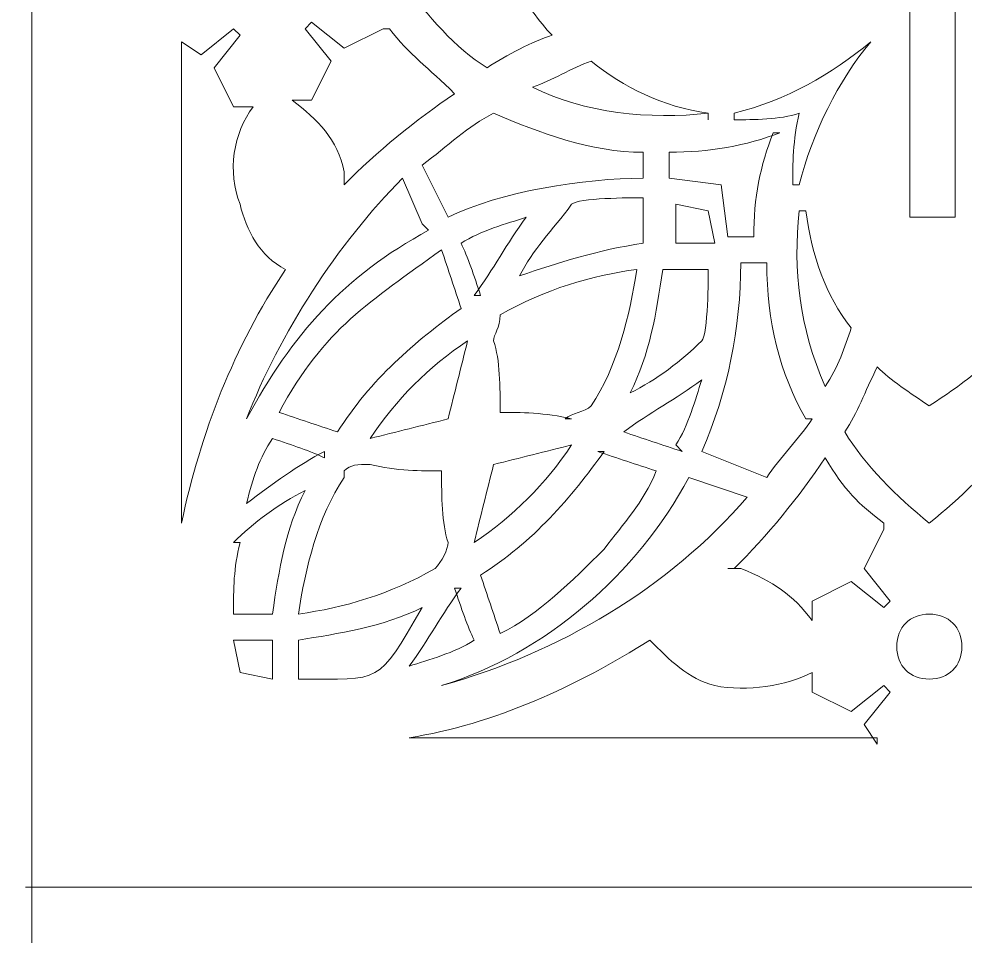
# Model space of a CAD drawing. Header units: centimetres. Extents: x -7.5 to 7.8, y -10.4 to 9.5.
# Drawn here: x -7.461 to -3.612, y -2.95 to 0.781 of the extents above; entities that cross this region are included whole.
import ezdxf

# ---------------------------------------------------------------- set-up
doc = ezdxf.new("R2010")
doc.units = ezdxf.units.CM
doc.header["$MEASUREMENT"] = 0
doc.layers.add('Layer 1', color=7, linetype='Continuous')

msp = doc.modelspace()

# ---------------------------------------------------------------- linework, layer by layer
at = {"layer": 'Layer 1', "color": 240, "lineweight": 13}
msp.add_open_spline([(-7.43479, -2.75167), (-7.43479, -2.75167), (7.14375, -2.75167), (7.14375, -2.75167), (7.14375, -2.75167), (7.14375, -2.75167), (7.14375, 4.57729), (7.14375, 4.57729), (7.14375, 4.57729), (7.14375, 4.57729), (3.4925, 9.49854), (3.4925, 9.49854), (3.4925, 9.49854), (3.4925, 9.49854), (-0.15875, 4.57729), (-0.15875, 4.57729), (-0.15875, 4.57729), (-0.15875, 4.57729), (-3.81, 9.49854), (-3.81, 9.49854), (-3.81, 9.49854), (-3.81, 9.49854), (-7.46125, 4.57729), (-7.46125, 4.57729), (-7.46125, 4.57729), (-7.46125, 4.57729), (7.14375, 4.57729), (7.14375, 4.57729)], degree=3, knots=[0, 0, 0, 0, 0.125, 0.125, 0.125, 0.125, 0.25, 0.25, 0.25, 0.25, 0.375, 0.375, 0.375, 0.375, 0.5, 0.5, 0.5, 0.5, 0.625, 0.625, 0.625, 0.625, 0.75, 0.75, 0.75, 0.75, 1, 1, 1, 1], dxfattribs=at)
at = {"layer": 'Layer 1', "color": 254, "lineweight": 13}
msp.add_open_spline([(7.14375, -2.75167), (7.14375, -2.75167), (7.77875, -2.06375), (7.77875, -2.06375), (7.77875, -2.06375), (7.77875, -2.06375), (7.77875, 3.88937), (7.77875, 3.88937), (7.77875, 3.88937), (7.77875, 3.88937), (7.17021, 4.57729), (7.17021, 4.57729), (7.17021, 4.57729), (7.17021, 4.57729), (7.17021, 5.31812), (7.17021, 5.31812), (7.17021, 5.31812), (6.72042, 7.03791), (5.37104, 8.94291), (3.51896, 9.47208), (3.51896, 9.47208), (1.66688, 8.94291), (0.3175, 7.01145), (-0.13229, 5.31812), (-0.13229, 5.31812), (-0.58208, 7.03791), (-1.93146, 8.94291), (-3.78354, 9.47208), (-3.78354, 9.47208), (-5.63562, 8.94291), (-6.985, 7.01145), (-7.43479, 5.29166), (-7.43479, 5.29166), (-7.43479, 5.29166), (-7.40833, 4.49791), (-7.40833, 4.49791), (-7.40833, 4.49791), (-7.40833, 4.49791), (-7.40833, -2.77813), (-7.40833, -2.77813), (-7.40833, -2.77813), (-7.40833, -2.77813), (-7.40833, -7.88459), (-7.40833, -7.88459), (-7.40833, -7.88459), (-7.40833, -7.88459), (-5.37104, -7.80522), (-5.37104, -7.80522), (-5.37104, -7.80522), (-5.37104, -7.80522), (-5.37104, -6.42939), (-5.37104, -6.42939), (-5.37104, -6.42939), (-5.37104, -6.42939), (-2.2225, -6.42939), (-2.2225, -6.42939), (-2.2225, -6.42939), (-2.2225, -6.42939), (-2.16958, -7.85814), (-2.16958, -7.85814), (-2.16958, -7.85814), (-2.16958, -7.85814), (-0.07937, -7.83168), (-0.07937, -7.83168), (-0.07937, -7.83168), (-0.07937, -7.83168), (-0.07937, -2.77814), (-0.07937, -2.77814), (-0.07937, -2.77814), (-0.07937, -2.77814), (3.59834, -4.65668), (3.59834, -4.65668), (3.59834, -4.65668), (3.59834, -4.65668), (2.69876, -6.42939), (2.69876, -6.42939), (2.69876, -6.42939), (2.69876, -6.42939), (7.19668, -6.42939), (7.19668, -6.42939), (7.19668, -6.42939), (7.19668, -6.42939), (7.19668, -2.77814), (7.19668, -2.77814), (7.19668, -2.77814), (7.19668, -2.77814), (7.14375, -2.75167), (7.14375, -2.75167)], degree=3, knots=[0, 0, 0, 0, 0.0434783, 0.0434783, 0.0434783, 0.0434783, 0.0869565, 0.0869565, 0.0869565, 0.0869565, 0.1304348, 0.1304348, 0.1304348, 0.1304348, 0.173913, 0.173913, 0.173913, 0.173913, 0.2173913, 0.2173913, 0.2173913, 0.2173913, 0.2608696, 0.2608696, 0.2608696, 0.2608696, 0.3043478, 0.3043478, 0.3043478, 0.3043478, 0.3478261, 0.3478261, 0.3478261, 0.3478261, 0.3913043, 0.3913043, 0.3913043, 0.3913043, 0.4347826, 0.4347826, 0.4347826, 0.4347826, 0.4782609, 0.4782609, 0.4782609, 0.4782609, 0.5217391, 0.5217391, 0.5217391, 0.5217391, 0.5652174, 0.5652174, 0.5652174, 0.5652174, 0.6086957, 0.6086957, 0.6086957, 0.6086957, 0.6521739, 0.6521739, 0.6521739, 0.6521739, 0.6956522, 0.6956522, 0.6956522, 0.6956522, 0.7391304, 0.7391304, 0.7391304, 0.7391304, 0.7826087, 0.7826087, 0.7826087, 0.7826087, 0.826087, 0.826087, 0.826087, 0.826087, 0.8695652, 0.8695652, 0.8695652, 0.8695652, 0.9130435, 0.9130435, 0.9130435, 0.9130435, 1, 1, 1, 1], dxfattribs=at)
at = {"layer": 'Layer 1', "color": 250, "lineweight": 13}
for points, knots in [([(-3.83646, 1.48167), (-3.83646, 1.48167), (-3.65125, 1.48167), (-3.65125, 1.48167), (-3.65125, 1.48167), (-3.65125, 1.48167), (-3.65125, 1.00542), (-3.65125, 1.00542), (-3.65125, 1.00542), (-3.65125, 1.00542), (-3.30729, 1.00542), (-3.30729, 1.00542), (-3.30729, 1.00542), (-3.30729, 1.00542), (-3.30729, 0.82021), (-3.30729, 0.82021), (-3.30729, 0.82021), (-3.30729, 0.82021), (-3.65125, 0.82021), (-3.65125, 0.82021), (-3.65125, 0.82021), (-3.65125, 0.82021), (-3.65125, -0.02646), (-3.65125, -0.02646), (-3.65125, -0.02646), (-3.65125, -0.02646), (-3.83646, -0.02646), (-3.83646, -0.02646), (-3.83646, -0.02646), (-3.83646, -0.02646), (-3.83646, 0.82021), (-3.83646, 0.82021), (-3.83646, 0.82021), (-3.83646, 0.82021), (-4.18042, 0.82021), (-4.18042, 0.82021), (-4.18042, 0.82021), (-4.18042, 0.82021), (-4.18042, 1.00542), (-4.18042, 1.00542), (-4.18042, 1.00542), (-4.18042, 1.00542), (-3.83646, 1.00542), (-3.83646, 1.00542), (-3.83646, 1.00542), (-3.83646, 1.00542), (-3.83646, 1.48167), (-3.83646, 1.48167)], [0, 0, 0, 0, 0.0769231, 0.0769231, 0.0769231, 0.0769231, 0.1538462, 0.1538462, 0.1538462, 0.1538462, 0.2307692, 0.2307692, 0.2307692, 0.2307692, 0.3076923, 0.3076923, 0.3076923, 0.3076923, 0.3846154, 0.3846154, 0.3846154, 0.3846154, 0.4615385, 0.4615385, 0.4615385, 0.4615385, 0.5384615, 0.5384615, 0.5384615, 0.5384615, 0.6153846, 0.6153846, 0.6153846, 0.6153846, 0.6923077, 0.6923077, 0.6923077, 0.6923077, 0.7692308, 0.7692308, 0.7692308, 0.7692308, 0.8461538, 0.8461538, 0.8461538, 0.8461538, 1, 1, 1, 1]), ([(-5.26521, 1.13771), (-5.37104, 1.19063), (-5.45042, 1.21708), (-5.55625, 1.27), (-5.55625, 1.27), (-5.68854, 1.19062), (-5.82083, 1.05833), (-5.90021, 0.92604), (-5.90021, 0.92604), (-5.79438, 0.79375), (-5.68854, 0.66146), (-5.55625, 0.58208), (-5.55625, 0.58208), (-5.47687, 0.635), (-5.37104, 0.68791), (-5.29167, 0.71437), (-5.29167, 0.71437), (-5.34459, 0.76729), (-5.3975, 0.84666), (-5.45042, 0.92604), (-5.45042, 0.92604), (-5.3975, 1.00541), (-5.34459, 1.08479), (-5.29167, 1.13771), (-5.29167, 1.13771), (-5.29167, 1.13771), (-5.26521, 1.13771), (-5.26521, 1.13771)], [0, 0, 0, 0, 0.125, 0.125, 0.125, 0.125, 0.25, 0.25, 0.25, 0.25, 0.375, 0.375, 0.375, 0.375, 0.5, 0.5, 0.5, 0.5, 0.625, 0.625, 0.625, 0.625, 0.75, 0.75, 0.75, 0.75, 1, 1, 1, 1]), ([(-6.79979, -1.24354), (-6.79979, -1.24354), (-6.79979, 0.68792), (-6.79979, 0.68792), (-6.79979, 0.68792), (-6.79979, 0.68792), (-6.72041, 0.635), (-6.72041, 0.635), (-6.72041, 0.635), (-6.72041, 0.635), (-6.58812, 0.74083), (-6.58812, 0.74083), (-6.58812, 0.74083), (-6.58812, 0.74083), (-6.56166, 0.71437), (-6.56166, 0.71437), (-6.56166, 0.71437), (-6.56166, 0.71437), (-6.66749, 0.58208), (-6.66749, 0.58208), (-6.66749, 0.58208), (-6.66749, 0.58208), (-6.58811, 0.42333), (-6.58811, 0.42333), (-6.58811, 0.42333), (-6.58811, 0.42333), (-6.50873, 0.42333), (-6.50873, 0.42333), (-6.50873, 0.42333), (-6.58811, 0.3175), (-6.61456, 0.15875), (-6.56165, 0.02645), (-6.56165, 0.02645), (-6.53519, -0.07938), (-6.48227, -0.18522), (-6.37644, -0.23813), (-6.37644, -0.23813), (-6.58811, -0.55563), (-6.7204, -0.89959), (-6.79977, -1.27001), (-6.79977, -1.27001), (-6.79977, -1.27001), (-6.79979, -1.24354), (-6.79979, -1.24354)], [0, 0, 0, 0, 0.0833333, 0.0833333, 0.0833333, 0.0833333, 0.1666667, 0.1666667, 0.1666667, 0.1666667, 0.25, 0.25, 0.25, 0.25, 0.3333333, 0.3333333, 0.3333333, 0.3333333, 0.4166667, 0.4166667, 0.4166667, 0.4166667, 0.5, 0.5, 0.5, 0.5, 0.5833333, 0.5833333, 0.5833333, 0.5833333, 0.6666667, 0.6666667, 0.6666667, 0.6666667, 0.75, 0.75, 0.75, 0.75, 0.8333333, 0.8333333, 0.8333333, 0.8333333, 1, 1, 1, 1]), ([(-5.95312, 0.74083), (-5.87374, 0.635), (-5.79437, 0.58208), (-5.68854, 0.47625), (-5.68854, 0.47625), (-5.84729, 0.37042), (-6.00604, 0.23812), (-6.13833, 0.10583), (-6.13833, 0.10583), (-6.13833, 0.13229), (-6.13833, 0.13229), (-6.13833, 0.15875), (-6.13833, 0.15875), (-6.16479, 0.29104), (-6.24416, 0.37042), (-6.35, 0.44979), (-6.35, 0.44979), (-6.35, 0.44979), (-6.27062, 0.44979), (-6.27062, 0.44979), (-6.27062, 0.44979), (-6.27062, 0.44979), (-6.19124, 0.60854), (-6.19124, 0.60854), (-6.19124, 0.60854), (-6.19124, 0.60854), (-6.29707, 0.74083), (-6.29707, 0.74083), (-6.29707, 0.74083), (-6.29707, 0.74083), (-6.27061, 0.76729), (-6.27061, 0.76729), (-6.27061, 0.76729), (-6.27061, 0.76729), (-6.13832, 0.66146), (-6.13832, 0.66146), (-6.13832, 0.66146), (-6.13832, 0.66146), (-5.97957, 0.74083), (-5.97957, 0.74083), (-5.97957, 0.74083), (-5.97957, 0.74083), (-5.95311, 0.74083), (-5.95311, 0.74083), (-5.95311, 0.74083), (-5.95311, 0.74083), (-5.95312, 0.74083), (-5.95312, 0.74083)], [0, 0, 0, 0, 0.0769231, 0.0769231, 0.0769231, 0.0769231, 0.1538462, 0.1538462, 0.1538462, 0.1538462, 0.2307692, 0.2307692, 0.2307692, 0.2307692, 0.3076923, 0.3076923, 0.3076923, 0.3076923, 0.3846154, 0.3846154, 0.3846154, 0.3846154, 0.4615385, 0.4615385, 0.4615385, 0.4615385, 0.5384615, 0.5384615, 0.5384615, 0.5384615, 0.6153846, 0.6153846, 0.6153846, 0.6153846, 0.6923077, 0.6923077, 0.6923077, 0.6923077, 0.7692308, 0.7692308, 0.7692308, 0.7692308, 0.8461538, 0.8461538, 0.8461538, 0.8461538, 1, 1, 1, 1]), ([(-4.28625, 0.10583), (-4.28625, 0.10583), (-4.28625, 0.10583), (-4.28625, 0.10583), (-4.28625, 0.10583), (-4.23333, 0.3175), (-4.1275, 0.52916), (-3.99521, 0.68791), (-3.99521, 0.68791), (-4.15396, 0.55562), (-4.33917, 0.44978), (-4.55084, 0.39687), (-4.55084, 0.39687), (-4.55084, 0.39687), (-4.55084, 0.37041), (-4.55084, 0.37041), (-4.55084, 0.37041), (-4.47146, 0.37041), (-4.36563, 0.37041), (-4.28626, 0.39687), (-4.28626, 0.39687), (-4.31272, 0.29104), (-4.31272, 0.1852), (-4.31272, 0.10583), (-4.31272, 0.10583), (-4.31272, 0.10583), (-4.28625, 0.10583), (-4.28625, 0.10583)], [0, 0, 0, 0, 0.125, 0.125, 0.125, 0.125, 0.25, 0.25, 0.25, 0.25, 0.375, 0.375, 0.375, 0.375, 0.5, 0.5, 0.5, 0.5, 0.625, 0.625, 0.625, 0.625, 0.75, 0.75, 0.75, 0.75, 1, 1, 1, 1]), ([(-4.65667, 0.37042), (-4.65667, 0.37042), (-4.65667, 0.39688), (-4.65667, 0.39688), (-4.65667, 0.39688), (-4.84188, 0.42334), (-5.00063, 0.50271), (-5.13292, 0.60855), (-5.13292, 0.60855), (-5.2123, 0.58209), (-5.29167, 0.52917), (-5.37105, 0.50272), (-5.37105, 0.50272), (-5.15938, 0.39689), (-4.8948, 0.37043), (-4.65667, 0.39689), (-4.65667, 0.39689), (-4.65667, 0.39689), (-4.65667, 0.37042), (-4.65667, 0.37042)], [0, 0, 0, 0, 0.1666667, 0.1666667, 0.1666667, 0.1666667, 0.3333333, 0.3333333, 0.3333333, 0.3333333, 0.5, 0.5, 0.5, 0.5, 0.6666667, 0.6666667, 0.6666667, 0.6666667, 1, 1, 1, 1]), ([(-4.92125, 0.23813), (-5.13292, 0.23813), (-5.34458, 0.3175), (-5.52979, 0.39688), (-5.52979, 0.39688), (-5.63562, 0.34396), (-5.715, 0.26459), (-5.82083, 0.18521), (-5.82083, 0.18521), (-5.82083, 0.18521), (-5.715, -0.02646), (-5.715, -0.02646), (-5.715, -0.02646), (-5.50333, 0.07937), (-5.15937, 0.13229), (-4.92125, 0.13229), (-4.92125, 0.13229), (-4.92125, 0.13229), (-4.92125, 0.21166), (-4.92125, 0.21166), (-4.92125, 0.21166), (-4.92125, 0.21166), (-4.92125, 0.23813), (-4.92125, 0.23813)], [0, 0, 0, 0, 0.1428571, 0.1428571, 0.1428571, 0.1428571, 0.2857143, 0.2857143, 0.2857143, 0.2857143, 0.4285714, 0.4285714, 0.4285714, 0.4285714, 0.5714286, 0.5714286, 0.5714286, 0.5714286, 0.7142857, 0.7142857, 0.7142857, 0.7142857, 1, 1, 1, 1]), ([(-4.36562, 0.3175), (-4.49791, 0.26458), (-4.65666, 0.23812), (-4.81541, 0.23812), (-4.81541, 0.23812), (-4.81541, 0.23812), (-4.81541, 0.13229), (-4.81541, 0.13229), (-4.81541, 0.13229), (-4.81541, 0.13229), (-4.60374, 0.10583), (-4.60374, 0.10583), (-4.60374, 0.10583), (-4.60374, 0.10583), (-4.57728, -0.10584), (-4.57728, -0.10584), (-4.57728, -0.10584), (-4.57728, -0.10584), (-4.47145, -0.10584), (-4.47145, -0.10584), (-4.47145, -0.10584), (-4.47145, 0.05291), (-4.44499, 0.1852), (-4.39207, 0.31749), (-4.39207, 0.31749), (-4.39207, 0.31749), (-4.36562, 0.3175), (-4.36562, 0.3175)], [0, 0, 0, 0, 0.125, 0.125, 0.125, 0.125, 0.25, 0.25, 0.25, 0.25, 0.375, 0.375, 0.375, 0.375, 0.5, 0.5, 0.5, 0.5, 0.625, 0.625, 0.625, 0.625, 0.75, 0.75, 0.75, 0.75, 1, 1, 1, 1]), ([(-5.79437, -0.07937), (-6.13833, -0.26458), (-6.35, -0.5027), (-6.5352, -0.84666), (-6.5352, -0.84666), (-6.40291, -0.5027), (-6.16478, -0.13229), (-5.9002, 0.1323), (-5.9002, 0.1323), (-5.9002, 0.1323), (-5.82082, -0.05291), (-5.82082, -0.05291), (-5.82082, -0.05291), (-5.82082, -0.05291), (-5.79437, -0.07937), (-5.79437, -0.07937)], [0, 0, 0, 0, 0.2, 0.2, 0.2, 0.2, 0.4, 0.4, 0.4, 0.4, 0.6, 0.6, 0.6, 0.6, 1, 1, 1, 1]), ([(-4.92125, -0.13229), (-5.10646, -0.15875), (-5.26521, -0.21167), (-5.42396, -0.26458), (-5.42396, -0.26458), (-5.37104, -0.15875), (-5.29167, -0.07937), (-5.21229, 0.02646), (-5.21229, 0.02646), (-5.18583, 0.05292), (-4.97416, 0.05292), (-4.92125, 0.05292), (-4.92125, 0.05292), (-4.92125, 0), (-4.92125, -0.05291), (-4.92125, -0.10583), (-4.92125, -0.10583), (-4.92125, -0.10583), (-4.92125, -0.13229), (-4.92125, -0.13229)], [0, 0, 0, 0, 0.1666667, 0.1666667, 0.1666667, 0.1666667, 0.3333333, 0.3333333, 0.3333333, 0.3333333, 0.5, 0.5, 0.5, 0.5, 0.6666667, 0.6666667, 0.6666667, 0.6666667, 1, 1, 1, 1]), ([(-4.65667, -0.13229), (-4.70959, -0.13229), (-4.7625, -0.13229), (-4.78896, -0.13229), (-4.78896, -0.13229), (-4.78896, -0.07937), (-4.78896, -0.02646), (-4.78896, 0.02646), (-4.78896, 0.02646), (-4.78896, 0.02646), (-4.65667, 0), (-4.65667, 0), (-4.65667, 0), (-4.65667, 0), (-4.63021, -0.13229), (-4.63021, -0.13229), (-4.63021, -0.13229), (-4.63021, -0.13229), (-4.65667, -0.13229), (-4.65667, -0.13229)], [0, 0, 0, 0, 0.1666667, 0.1666667, 0.1666667, 0.1666667, 0.3333333, 0.3333333, 0.3333333, 0.3333333, 0.5, 0.5, 0.5, 0.5, 0.6666667, 0.6666667, 0.6666667, 0.6666667, 1, 1, 1, 1]), ([(-4.25979, 0), (-4.25979, 0), (-4.28625, 0), (-4.28625, 0), (-4.28625, 0), (-4.31271, -0.23813), (-4.28625, -0.47625), (-4.18042, -0.71438), (-4.18042, -0.71438), (-4.1275, -0.63501), (-4.10104, -0.55563), (-4.07459, -0.47626), (-4.07459, -0.47626), (-4.18042, -0.34397), (-4.23334, -0.18522), (-4.2598, -0.00001), (-4.2598, -0.00001), (-4.2598, -0.00001), (-4.25979, 0), (-4.25979, 0)], [0, 0, 0, 0, 0.1666667, 0.1666667, 0.1666667, 0.1666667, 0.3333333, 0.3333333, 0.3333333, 0.3333333, 0.5, 0.5, 0.5, 0.5, 0.6666667, 0.6666667, 0.6666667, 0.6666667, 1, 1, 1, 1]), ([(-5.58271, -0.34396), (-5.60917, -0.26459), (-5.63563, -0.18521), (-5.66209, -0.13229), (-5.66209, -0.13229), (-5.58271, -0.07937), (-5.47688, -0.05292), (-5.39751, -0.02646), (-5.39751, -0.02646), (-5.47689, -0.13229), (-5.5298, -0.23813), (-5.60918, -0.34396), (-5.60918, -0.34396), (-5.60918, -0.34396), (-5.58271, -0.34396), (-5.58271, -0.34396)], [0, 0, 0, 0, 0.2, 0.2, 0.2, 0.2, 0.4, 0.4, 0.4, 0.4, 0.6, 0.6, 0.6, 0.6, 1, 1, 1, 1]), ([(-5.66208, -0.39687), (-5.84729, -0.52916), (-6.0325, -0.68791), (-6.16479, -0.89958), (-6.16479, -0.89958), (-6.24417, -0.87312), (-6.32354, -0.84666), (-6.40292, -0.82021), (-6.40292, -0.82021), (-6.21771, -0.47625), (-6.0325, -0.37042), (-5.74146, -0.15875), (-5.74146, -0.15875), (-5.715, -0.23813), (-5.68854, -0.3175), (-5.66208, -0.39688), (-5.66208, -0.39688), (-5.66208, -0.39688), (-5.66208, -0.39687), (-5.66208, -0.39687)], [0, 0, 0, 0, 0.1666667, 0.1666667, 0.1666667, 0.1666667, 0.3333333, 0.3333333, 0.3333333, 0.3333333, 0.5, 0.5, 0.5, 0.5, 0.6666667, 0.6666667, 0.6666667, 0.6666667, 1, 1, 1, 1]), ([(-4.25979, -0.84667), (-4.36562, -0.66146), (-4.41854, -0.4498), (-4.41854, -0.21167), (-4.41854, -0.21167), (-4.41854, -0.21167), (-4.52437, -0.21167), (-4.52437, -0.21167), (-4.52437, -0.21167), (-4.52437, -0.47625), (-4.57729, -0.74084), (-4.68312, -0.97896), (-4.68312, -0.97896), (-4.68312, -0.97896), (-4.41854, -1.08479), (-4.41854, -1.08479), (-4.41854, -1.08479), (-4.36562, -1.00542), (-4.28625, -0.92604), (-4.23333, -0.84667), (-4.23333, -0.84667), (-4.23333, -0.84667), (-4.25979, -0.84667), (-4.25979, -0.84667)], [0, 0, 0, 0, 0.1428571, 0.1428571, 0.1428571, 0.1428571, 0.2857143, 0.2857143, 0.2857143, 0.2857143, 0.4285714, 0.4285714, 0.4285714, 0.4285714, 0.5714286, 0.5714286, 0.5714286, 0.5714286, 0.7142857, 0.7142857, 0.7142857, 0.7142857, 1, 1, 1, 1]), ([(-5.21229, -0.84667), (-5.31812, -0.82021), (-5.42396, -0.82021), (-5.50333, -0.82021), (-5.50333, -0.82021), (-5.50333, -0.71438), (-5.50333, -0.60854), (-5.52979, -0.52917), (-5.52979, -0.52917), (-5.52979, -0.50271), (-5.50333, -0.47625), (-5.50333, -0.42334), (-5.50333, -0.42334), (-5.31812, -0.31751), (-5.13291, -0.26459), (-4.9477, -0.23813), (-4.9477, -0.23813), (-4.97416, -0.42334), (-5.02708, -0.63501), (-5.13291, -0.79376), (-5.13291, -0.79376), (-5.15937, -0.82022), (-5.21229, -0.82022), (-5.23874, -0.84668), (-5.23874, -0.84668), (-5.23874, -0.84668), (-5.21229, -0.84667), (-5.21229, -0.84667)], [0, 0, 0, 0, 0.125, 0.125, 0.125, 0.125, 0.25, 0.25, 0.25, 0.25, 0.375, 0.375, 0.375, 0.375, 0.5, 0.5, 0.5, 0.5, 0.625, 0.625, 0.625, 0.625, 0.75, 0.75, 0.75, 0.75, 1, 1, 1, 1]), ([(-4.81542, -0.23812), (-4.7625, -0.23812), (-4.70959, -0.23812), (-4.65667, -0.23812), (-4.65667, -0.23812), (-4.65667, -0.26458), (-4.65667, -0.5027), (-4.68313, -0.52916), (-4.68313, -0.52916), (-4.76251, -0.60854), (-4.86834, -0.68791), (-4.97417, -0.74083), (-4.97417, -0.74083), (-4.89479, -0.58208), (-4.86834, -0.42333), (-4.84188, -0.23812), (-4.84188, -0.23812), (-4.84188, -0.23812), (-4.81542, -0.23812), (-4.81542, -0.23812)], [0, 0, 0, 0, 0.1666667, 0.1666667, 0.1666667, 0.1666667, 0.3333333, 0.3333333, 0.3333333, 0.3333333, 0.5, 0.5, 0.5, 0.5, 0.6666667, 0.6666667, 0.6666667, 0.6666667, 1, 1, 1, 1]), ([(-5.715, -0.84667), (-5.82083, -0.87313), (-5.92667, -0.89959), (-6.0325, -0.92605), (-6.0325, -0.92605), (-5.92667, -0.7673), (-5.79437, -0.63501), (-5.63562, -0.52918), (-5.63562, -0.52918), (-5.66208, -0.63501), (-5.68854, -0.74085), (-5.715, -0.84668), (-5.715, -0.84668), (-5.715, -0.84668), (-5.715, -0.84667), (-5.715, -0.84667)], [0, 0, 0, 0, 0.2, 0.2, 0.2, 0.2, 0.4, 0.4, 0.4, 0.4, 0.6, 0.6, 0.6, 0.6, 1, 1, 1, 1]), ([(-3.41312, -0.89958), (-3.46604, -0.82021), (-3.51895, -0.71437), (-3.54541, -0.635), (-3.54541, -0.635), (-3.59833, -0.68792), (-3.6777, -0.74083), (-3.75708, -0.79375), (-3.75708, -0.79375), (-3.83646, -0.74083), (-3.91583, -0.68792), (-3.96875, -0.635), (-3.96875, -0.635), (-4.02167, -0.74083), (-4.04813, -0.82021), (-4.10104, -0.89958), (-4.10104, -0.89958), (-4.02166, -1.03187), (-3.88937, -1.16416), (-3.75708, -1.27), (-3.75708, -1.27), (-3.62479, -1.16417), (-3.51895, -1.05833), (-3.41312, -0.92604), (-3.41312, -0.92604), (-3.41312, -0.92604), (-3.41312, -0.89958), (-3.41312, -0.89958)], [0, 0, 0, 0, 0.125, 0.125, 0.125, 0.125, 0.25, 0.25, 0.25, 0.25, 0.375, 0.375, 0.375, 0.375, 0.5, 0.5, 0.5, 0.5, 0.625, 0.625, 0.625, 0.625, 0.75, 0.75, 0.75, 0.75, 1, 1, 1, 1]), ([(-4.78896, -0.9525), (-4.73604, -0.87313), (-4.70958, -0.76729), (-4.68313, -0.68792), (-4.68313, -0.68792), (-4.78896, -0.7673), (-4.8948, -0.82021), (-5.00063, -0.89959), (-5.00063, -0.89959), (-4.92125, -0.92605), (-4.84188, -0.95251), (-4.7625, -0.97897), (-4.7625, -0.97897), (-4.7625, -0.97897), (-4.78896, -0.9525), (-4.78896, -0.9525)], [0, 0, 0, 0, 0.2, 0.2, 0.2, 0.2, 0.4, 0.4, 0.4, 0.4, 0.6, 0.6, 0.6, 0.6, 1, 1, 1, 1]), ([(-6.21771, -0.97896), (-6.32354, -1.03188), (-6.42938, -1.11125), (-6.53521, -1.19063), (-6.53521, -1.19063), (-6.50875, -1.0848), (-6.48229, -1.00542), (-6.42938, -0.92605), (-6.42938, -0.92605), (-6.35, -0.95251), (-6.27063, -0.97897), (-6.21771, -1.00543), (-6.21771, -1.00543), (-6.21771, -1.00543), (-6.21771, -0.97896), (-6.21771, -0.97896)], [0, 0, 0, 0, 0.2, 0.2, 0.2, 0.2, 0.4, 0.4, 0.4, 0.4, 0.6, 0.6, 0.6, 0.6, 1, 1, 1, 1]), ([(-5.60917, -1.34937), (-5.58271, -1.24354), (-5.55625, -1.1377), (-5.52979, -1.03187), (-5.52979, -1.03187), (-5.42396, -1.00541), (-5.31812, -0.97895), (-5.21229, -0.9525), (-5.21229, -0.9525), (-5.31812, -1.11125), (-5.45042, -1.24354), (-5.60917, -1.34938), (-5.60917, -1.34938), (-5.60917, -1.34938), (-5.60917, -1.34937), (-5.60917, -1.34937)], [0, 0, 0, 0, 0.2, 0.2, 0.2, 0.2, 0.4, 0.4, 0.4, 0.4, 0.6, 0.6, 0.6, 0.6, 1, 1, 1, 1]), ([(-5.08, -0.97896), (-5.21229, -1.16417), (-5.37104, -1.34938), (-5.58271, -1.48167), (-5.58271, -1.48167), (-5.55625, -1.56105), (-5.52979, -1.64042), (-5.50333, -1.7198), (-5.50333, -1.7198), (-5.34458, -1.64043), (-5.21229, -1.50813), (-5.08, -1.37584), (-5.08, -1.37584), (-5.08, -1.37584), (-5.08, -1.37584), (-5.08, -1.37584), (-5.08, -1.37584), (-5.00062, -1.27001), (-4.92125, -1.19063), (-4.86833, -1.05834), (-4.86833, -1.05834), (-4.94771, -1.03188), (-5.02708, -1.00542), (-5.10646, -0.97897), (-5.10646, -0.97897), (-5.10646, -0.97897), (-5.08, -0.97896), (-5.08, -0.97896)], [0, 0, 0, 0, 0.125, 0.125, 0.125, 0.125, 0.25, 0.25, 0.25, 0.25, 0.375, 0.375, 0.375, 0.375, 0.5, 0.5, 0.5, 0.5, 0.625, 0.625, 0.625, 0.625, 0.75, 0.75, 0.75, 0.75, 1, 1, 1, 1]), ([(-6.13833, -1.05833), (-6.11187, -1.03187), (-6.08541, -1.03187), (-6.0325, -1.03187), (-6.0325, -1.03187), (-5.92667, -1.05833), (-5.82083, -1.05833), (-5.74146, -1.05833), (-5.74146, -1.05833), (-5.74146, -1.16416), (-5.74146, -1.27), (-5.715, -1.34937), (-5.715, -1.34937), (-5.715, -1.37583), (-5.74146, -1.42875), (-5.76792, -1.4552), (-5.76792, -1.4552), (-5.95313, -1.56103), (-6.13834, -1.61395), (-6.32355, -1.64041), (-6.32355, -1.64041), (-6.29709, -1.4552), (-6.24417, -1.24354), (-6.13834, -1.08479), (-6.13834, -1.08479), (-6.13834, -1.08479), (-6.13833, -1.05833), (-6.13833, -1.05833)], [0, 0, 0, 0, 0.125, 0.125, 0.125, 0.125, 0.25, 0.25, 0.25, 0.25, 0.375, 0.375, 0.375, 0.375, 0.5, 0.5, 0.5, 0.5, 0.625, 0.625, 0.625, 0.625, 0.75, 0.75, 0.75, 0.75, 1, 1, 1, 1]), ([(-4.55083, -1.45521), (-4.41854, -1.32292), (-4.28625, -1.16417), (-4.18041, -1.00542), (-4.18041, -1.00542), (-4.10103, -1.13771), (-4.04812, -1.19063), (-3.94228, -1.27), (-3.94228, -1.27), (-3.94228, -1.27), (-3.94228, -1.29646), (-3.94228, -1.29646), (-3.94228, -1.29646), (-3.94228, -1.29646), (-4.02166, -1.45521), (-4.02166, -1.45521), (-4.02166, -1.45521), (-4.02166, -1.45521), (-3.91583, -1.5875), (-3.91583, -1.5875), (-3.91583, -1.5875), (-3.91583, -1.5875), (-3.94229, -1.61396), (-3.94229, -1.61396), (-3.94229, -1.61396), (-3.94229, -1.61396), (-4.07458, -1.50813), (-4.07458, -1.50813), (-4.07458, -1.50813), (-4.07458, -1.50813), (-4.23333, -1.58751), (-4.23333, -1.58751), (-4.23333, -1.58751), (-4.23333, -1.58751), (-4.23333, -1.66689), (-4.23333, -1.66689), (-4.23333, -1.66689), (-4.31271, -1.56106), (-4.39208, -1.50814), (-4.52437, -1.45522), (-4.52437, -1.45522), (-4.55083, -1.45522), (-4.55083, -1.45522), (-4.57729, -1.45522), (-4.57729, -1.45522), (-4.57729, -1.45522), (-4.55083, -1.45521), (-4.55083, -1.45521)], [0, 0, 0, 0, 0.0769231, 0.0769231, 0.0769231, 0.0769231, 0.1538462, 0.1538462, 0.1538462, 0.1538462, 0.2307692, 0.2307692, 0.2307692, 0.2307692, 0.3076923, 0.3076923, 0.3076923, 0.3076923, 0.3846154, 0.3846154, 0.3846154, 0.3846154, 0.4615385, 0.4615385, 0.4615385, 0.4615385, 0.5384615, 0.5384615, 0.5384615, 0.5384615, 0.6153846, 0.6153846, 0.6153846, 0.6153846, 0.6923077, 0.6923077, 0.6923077, 0.6923077, 0.7692308, 0.7692308, 0.7692308, 0.7692308, 0.8461538, 0.8461538, 0.8461538, 0.8461538, 1, 1, 1, 1]), ([(-5.74146, -1.93146), (-5.31813, -1.79917), (-4.94771, -1.48167), (-4.73604, -1.08479), (-4.73604, -1.08479), (-4.73604, -1.08479), (-4.49791, -1.16417), (-4.49791, -1.16417), (-4.49791, -1.16417), (-4.81541, -1.53459), (-5.2652, -1.79917), (-5.74145, -1.93146), (-5.74145, -1.93146), (-5.74145, -1.93146), (-5.74146, -1.93146), (-5.74146, -1.93146)], [0, 0, 0, 0, 0.2, 0.2, 0.2, 0.2, 0.4, 0.4, 0.4, 0.4, 0.6, 0.6, 0.6, 0.6, 1, 1, 1, 1]), ([(-6.58812, -1.34937), (-6.50874, -1.27), (-6.40291, -1.19062), (-6.29708, -1.1377), (-6.29708, -1.1377), (-6.37646, -1.29645), (-6.40291, -1.4552), (-6.42937, -1.64041), (-6.42937, -1.64041), (-6.48229, -1.64041), (-6.5352, -1.64041), (-6.58812, -1.64041), (-6.58812, -1.64041), (-6.58812, -1.53458), (-6.58812, -1.4552), (-6.56166, -1.34937), (-6.56166, -1.34937), (-6.56166, -1.34937), (-6.58812, -1.34937), (-6.58812, -1.34937)], [0, 0, 0, 0, 0.1666667, 0.1666667, 0.1666667, 0.1666667, 0.3333333, 0.3333333, 0.3333333, 0.3333333, 0.5, 0.5, 0.5, 0.5, 0.6666667, 0.6666667, 0.6666667, 0.6666667, 1, 1, 1, 1]), ([(-5.68854, -1.53458), (-5.66208, -1.61396), (-5.63562, -1.69333), (-5.60916, -1.74625), (-5.60916, -1.74625), (-5.68854, -1.79917), (-5.79437, -1.82563), (-5.87374, -1.85208), (-5.87374, -1.85208), (-5.79436, -1.74625), (-5.74145, -1.64041), (-5.66207, -1.53458), (-5.66207, -1.53458), (-5.66207, -1.53458), (-5.68854, -1.53458), (-5.68854, -1.53458)], [0, 0, 0, 0, 0.2, 0.2, 0.2, 0.2, 0.4, 0.4, 0.4, 0.4, 0.6, 0.6, 0.6, 0.6, 1, 1, 1, 1]), ([(-6.32354, -1.905), (-6.32354, -1.85208), (-6.32354, -1.79917), (-6.32354, -1.74625), (-6.32354, -1.74625), (-6.16479, -1.71979), (-5.97958, -1.69333), (-5.82083, -1.61396), (-5.82083, -1.61396), (-6.00604, -1.93146), (-5.97958, -1.905), (-6.32354, -1.905)], [0, 0, 0, 0, 0.25, 0.25, 0.25, 0.25, 0.5, 0.5, 0.5, 0.5, 1, 1, 1, 1]), ([(-3.88937, -1.77271), (-3.88937, -1.85209), (-3.83645, -1.905), (-3.75708, -1.905), (-3.75708, -1.905), (-3.6777, -1.905), (-3.62479, -1.85208), (-3.62479, -1.77271), (-3.62479, -1.77271), (-3.62479, -1.69334), (-3.67771, -1.64042), (-3.75708, -1.64042), (-3.75708, -1.64042), (-3.83646, -1.64042), (-3.88937, -1.69334), (-3.88937, -1.77271)], [0, 0, 0, 0, 0.2, 0.2, 0.2, 0.2, 0.4, 0.4, 0.4, 0.4, 0.6, 0.6, 0.6, 0.6, 1, 1, 1, 1]), ([(-6.42937, -1.905), (-6.42937, -1.905), (-6.56166, -1.87854), (-6.56166, -1.87854), (-6.56166, -1.87854), (-6.56166, -1.87854), (-6.58812, -1.74625), (-6.58812, -1.74625), (-6.58812, -1.74625), (-6.5352, -1.74625), (-6.48229, -1.74625), (-6.42937, -1.74625), (-6.42937, -1.74625), (-6.42937, -1.79917), (-6.42937, -1.85208), (-6.42937, -1.87854), (-6.42937, -1.87854), (-6.42937, -1.87854), (-6.42937, -1.905), (-6.42937, -1.905)], [0, 0, 0, 0, 0.1666667, 0.1666667, 0.1666667, 0.1666667, 0.3333333, 0.3333333, 0.3333333, 0.3333333, 0.5, 0.5, 0.5, 0.5, 0.6666667, 0.6666667, 0.6666667, 0.6666667, 1, 1, 1, 1]), ([(-3.96875, -2.14312), (-3.96875, -2.14312), (-5.87375, -2.14312), (-5.87375, -2.14312), (-5.87375, -2.14312), (-5.52979, -2.0902), (-5.18583, -1.93145), (-4.89479, -1.74625), (-4.89479, -1.74625), (-4.81541, -1.82563), (-4.73604, -1.905), (-4.63021, -1.93146), (-4.63021, -1.93146), (-4.49792, -1.95792), (-4.33917, -1.93146), (-4.23333, -1.87854), (-4.23333, -1.87854), (-4.23333, -1.87854), (-4.23333, -1.95792), (-4.23333, -1.95792), (-4.23333, -1.95792), (-4.23333, -1.95792), (-4.07458, -2.0373), (-4.07458, -2.0373), (-4.07458, -2.0373), (-4.07458, -2.0373), (-3.94229, -1.93147), (-3.94229, -1.93147), (-3.94229, -1.93147), (-3.94229, -1.93147), (-3.91583, -1.95793), (-3.91583, -1.95793), (-3.91583, -1.95793), (-3.91583, -1.95793), (-4.02166, -2.09022), (-4.02166, -2.09022), (-4.02166, -2.09022), (-4.02166, -2.09022), (-3.96874, -2.1696), (-3.96874, -2.1696), (-3.96874, -2.1696), (-3.96874, -2.1696), (-3.96875, -2.14312), (-3.96875, -2.14312)], [0, 0, 0, 0, 0.0833333, 0.0833333, 0.0833333, 0.0833333, 0.1666667, 0.1666667, 0.1666667, 0.1666667, 0.25, 0.25, 0.25, 0.25, 0.3333333, 0.3333333, 0.3333333, 0.3333333, 0.4166667, 0.4166667, 0.4166667, 0.4166667, 0.5, 0.5, 0.5, 0.5, 0.5833333, 0.5833333, 0.5833333, 0.5833333, 0.6666667, 0.6666667, 0.6666667, 0.6666667, 0.75, 0.75, 0.75, 0.75, 0.8333333, 0.8333333, 0.8333333, 0.8333333, 1, 1, 1, 1])]:
    msp.add_open_spline(points, degree=3, knots=knots, dxfattribs=at)
msp.add_open_spline([(-6.53521, -1.16417), (-6.53521, -1.16417), (-6.53521, -1.16417), (-6.53521, -1.16417)], degree=3, dxfattribs=at)

doc.saveas('drawing.dxf')
